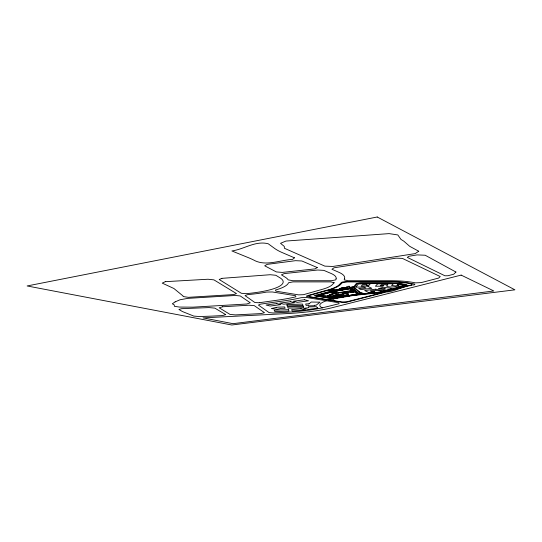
<?xml version="1.0" encoding="UTF-8"?>
<svg xmlns="http://www.w3.org/2000/svg" width="542" height="542" viewBox="0 0 542 542"><rect width="100%" height="100%" fill="white"/><g stroke="black" fill="none" stroke-linecap="round" stroke-linejoin="round"><path stroke-width="0.81" d="M343.404 289.489L347.056 288.825M335.491 290.79L334.719 290.587M336.88 290.641C337.178 290.092 337.273 290.505 337.957 290.539M336.541 290.322L337.002 290.39M336.826 290.383L336.115 290.363M336.372 290.634L335.891 290.431L336.663 290.485M336.352 290.41L336.704 290.58M340.701 289.672L341.833 289.801L333.953 290.749L335.478 290.912M341.128 289.408L342.971 289.794M340.647 289.658L341.548 289.726L340.572 289.543M341.575 289.889L341.04 289.523L341.833 289.774M335.234 290.512L335.505 290.763L335.058 290.654M336.087 290.695L335.749 290.498M335.911 290.607L335.213 290.566L335.688 290.498M337.348 290.356L337.652 290.18M337.991 290.363L337.503 290.316M340.234 289.923L339.712 289.753L340.606 289.862M339.475 289.868L338.946 289.895L339.556 290.031M341.026 289.523L341.27 289.76M334.068 292.883L334.76 292.971L334.353 292.775M337.226 295.722L339.339 295.885L339.245 296.42L334.258 297.185M332.741 292.578L332.449 292.7M330.335 292.375L329.997 292.375M331.365 292.531L331.738 292.605L331.013 292.646L331.433 292.666M344.902 289.34C344.109 289.828 345.552 289.414 344.488 289.137M347.171 287.626L346.995 289.11L347.707 289.049L346.65 288.181L334.97 290.092L330.085 289.401L331.04 288.974A59.349 12.236 -1.1 0 0 339.217 284.706L341.44 282.477A4.14 0.847 -2.1 0 1 346.189 281.65L388.987 281.637A38.048 7.331 -2.6 0 1 409.034 283.046L413.851 283.879A4.092 0.799 -3.1 0 1 413.736 284.97C406.649 284.164 390.03 294.428 383.661 291.46L400.172 287.253M381.893 292.307L381.351 292.375A7.405 1.409 -2.5 0 1 378.038 292.822L353.208 295.492L333.12 298.879L314.096 295.722L332.409 290.675C333.106 289.679 328.079 289.713 326.799 290.234L307.233 295.729A3.78 0.711 -1.5 0 0 307.592 296.65L341.826 302.246A3.625 0.65 -2 0 0 347.286 302.043L384.21 292.517L381.927 292.206M334.76 292.971L334.441 293.059M317.693 295.444C318.669 295.925 317.307 295.817 317.998 295.221L326.982 292.714L328.31 292.89M337.849 294.909L332.991 296.203L339.306 296.081L337.625 295.769L338.486 295.275M343.946 289.387L344.516 289.489M344.373 289.171L345.132 289.618M333.425 292.809L333.75 292.7M337.327 290.349L336.65 290.255M335.891 290.681L336.094 290.593M331.203 291.718L331.494 291.921L331.087 291.664M340.559 289.889L340.139 289.895M332.734 290.512L328.947 289.984L308.947 295.586L309.353 296.65L341.955 301.996L346.684 301.819L411.696 285.072L411.812 283.873L408.16 283.242A36.931 7.114 -2.6 0 0 388.722 281.881L347.212 281.894L342.259 282.755L340.288 284.719A60.46 12.466 -1.1 0 1 332.334 288.92L328.919 289.99M332.917 292.246L333.594 292.199M343.56 289.442L344.007 289.414M339.428 290.058L339.719 289.97M334.035 292.863L334.509 292.965M337.619 290.221L338.025 290.295M346.27 289.36L346.636 289.347M337.49 290.607L337.314 290.952L337.395 290.587M331.358 292.605L331.738 292.605L331.311 292.436M332.361 292.714L332.016 292.619M330.722 292.334L330.017 292.402L330.424 292.456M344.095 289.157L343.824 289.265M353.411 286.806L353.343 286.894A2.141 0.427 -2.2 0 1 352.422 287.213L349.942 287.639M330.349 292.484L330.003 292.524M338.675 292.971L345.518 291.752L347.205 292.043M338.73 294.482L345.572 293.276L347.259 293.561M353.33 291.25L348.831 291.393L352.652 290.668M353.011 287.89L351.9 288.046A4.234 0.827 -2.2 0 0 351.094 288.005L350.559 287.924M350.538 287.843L353.052 287.633M350.356 288.791L346.995 289.11M346.589 286.542L349.163 286.244L350.051 287.307M346.65 288.12L349.224 287.822L352.476 290.383L350.403 288.771M339.224 296.447L334.19 297.287L329.238 296.731L329.258 295.221M339.583 290.532L339.516 290.234M344.698 289.679L344.502 289.34M346.433 292.091L346.487 293.54L346.487 292.016M337.239 295.681L338.215 295.261M400.172 287.158L405.904 285.648A4.343 0.854 -3 0 0 405.944 284.496L404.061 284.171A31.646 6.098 -2.6 0 0 387.483 283.026L361.053 283.032A4.37 0.881 -2.4 0 0 355.911 283.961L354.041 286.386L349.678 287.551M332.808 292.165L332.449 292.233M331.718 291.671L331.054 291.738M331.934 291.914L331.379 292.043M333.012 292.111L332.348 292.179M338.147 295.261C338.296 294.834 336.704 294.408 336.06 294.828L336.006 293.324L338.432 293.703M326.487 300.763L324.902 301.311A47.608 8.333 -2.3 0 0 322.334 307.842A69.247 12.73 -0.9 0 1 284.123 312.409L273.114 312.978L269.083 312.612L258.439 305.071L260.695 304.103L283.358 300.959A86.307 17.358 -0.4 0 0 301.277 297.653L306.311 297.483L338.872 302.768L339.035 303.723L322.327 307.842M327.415 296L329.516 295.654M335.058 293.012L335.762 293.093C334.739 292.761 335.816 293.405 335.356 292.897M339.028 295.024L339.258 294.591L339.306 296.081M317.998 295.221L333.947 290.83L347.415 288.581C341.961 290.227 343.75 289.726 342.002 289.435M329.583 292.545L317.592 295.83L326.074 296.067L336.196 293.344L336.25 294.848L329.238 296.731M330.728 292.484L330.315 292.287M333.005 292.965L333.716 292.727M331.535 294.381L332.883 294.035M334.197 293.662L336.175 293.141M330.606 296.908L332.727 296.338L329.224 295.241M332.991 296.23L337.856 294.929M333.31 296.372L331.379 296.867L334.157 297.185M331.718 292.043L331.277 291.982M328.865 299.848L335.43 298.432A3.225 0.596 -1.8 0 1 330.918 298.54L331.386 298.601M331.819 291.725L331.372 291.826L331.27 291.332M332.043 291.969L331.535 291.928M333.12 298.906L336.568 298.215M334.766 298.296L339.387 297.443M335.722 290.688L336.115 290.681L335.566 290.532M341.453 289.726L341.013 289.597M347.239 287.971L335.525 289.963L330.573 289.496M339.387 297.416L344.285 296.603L331.765 298.385M334.936 290.986L342.375 289.645M350.356 288.703L333.818 291.501L338.784 292.68L352.476 290.383L350.295 288.703M338.98 289.923L339.434 289.855L338.953 289.936M345.051 291.406L345.491 291.345M350.911 290.431L352.442 290.18M339.163 294.699L346.765 293.649L347.442 294.157L346.643 294.191L347.91 295.16L342.28 296.054L338.75 294.543M346.602 293.527L342.768 293.744L345.518 291.752L345.572 293.276M325.437 297.334L329.543 296.684M325.871 297.409L327.558 297.151L331.182 297.958M329.983 296.752L327.747 297.111L332.341 298.147M338.648 295.322L340.227 295.065L344.726 296.128M330.159 298.12L331.182 297.978M331.494 298.344L355.518 294.428A4.37 0.827 -2.2 0 0 357.354 293.513L355.633 292.124M334.638 290.688L335.058 290.79M341.609 290.112L341.69 290.173M259.306 302.721L279.32 299.902A78.129 15.698 -0.4 0 0 295.925 296.779L295.553 295.729L272.362 291.969L266.63 292.07A67.235 13.99 -0.1 0 1 247.586 294.624L245.059 295.62L254.916 302.551L259.083 302.754M349.82 288.229A3.177 0.623 -2.2 0 1 352.971 288.595L359.658 293.947A3.062 0.576 -2.2 0 1 357.95 294.658L349.299 295.465L355.525 294.448A4.37 0.827 -2.2 0 0 357.354 293.486M371.907 292.904L366.04 293.378A2.575 0.488 -2.3 0 1 363.045 293.297L360.782 292.721A2.581 0.495 -2.3 0 1 360.43 292.572L354.746 287.958A4.803 0.948 -2.3 0 1 354.678 287.599L354.949 287.253L354.421 287.26M333.235 292.118L332.605 292.118M371.771 292.815L377.733 292.395A5.196 0.989 -2.5 0 0 380.626 291.955L405.111 285.546A3.259 0.637 -3 0 0 405.138 284.679L402.991 284.326A30.589 5.894 -2.6 0 0 387.225 283.249L360.843 283.263A3.279 0.664 -2.4 0 0 356.988 283.954L354.156 287.599A5.339 1.05 -2.3 0 0 354.224 287.998L359.929 292.612A3.096 0.589 -2.3 0 0 360.349 292.788L362.618 293.364A3.089 0.583 -2.3 0 0 366.202 293.459M347.307 288.744L350.071 288.493M350.959 292.382L353.56 292.165L352.585 291.4M350.809 288.303L355.491 292.036L356.595 291.921M347.361 292.768L354.746 292.172L356.677 293.689A3.333 0.63 -2.2 0 1 355.335 294.394M355.491 292.036L356.744 292.036M355.633 292.152L356.744 292.057M347.226 292.057L348.093 292.714L348.147 294.225L347.422 294.279L348.635 295.187L342.259 296.074M329.732 291.935L336.067 292.68M287.206 305.918L302.998 305.403M339.014 294.347L337.93 294.36M333.31 296.352L339.278 296.23L339.231 294.74M334.136 297.287L331.386 296.887M341.738 287.822L345.423 288.107M333.377 292.849L333.757 292.856M326.033 296.095L319.441 295.322L328.256 292.897M331.325 294.652L331.433 293.839M329.997 295.011L329.976 294.225M328.838 295.336L329.516 295.417M383.438 292.409L381.019 292.314A6.89 1.308 -2.5 0 1 377.937 292.727A92.16 15.4 -2.6 0 0 365.003 293.947A2.29 0.427 -2.3 0 0 364.156 294.082A3.327 0.63 -2.3 0 1 363.032 294.265L363.052 294.272M332.747 292.727L332.341 292.68L332.727 292.707M332.036 292.741L332.442 292.788M333.445 292.91L333.045 292.761M335.058 293.107L335.457 293.154M329.522 292.545L336.196 293.344M382.191 291.542L380.24 291.908A4.682 0.888 -2.5 0 1 378.939 292.158L378.689 292.192A4.682 0.888 -2.5 0 1 377.632 292.307M383.275 291.677L385.315 291.921M336.833 292.815L329.556 291.928M317.639 296.061L331.636 298.391A2.236 0.413 -1.8 0 0 334.773 298.317A92.668 15.488 -2.6 0 1 357.95 294.658M343.188 294.055L343.628 294.164M331.209 291.596L336.833 292.917M345.511 295.153L347.618 295.654M333.953 290.749L335.031 290.878M342.74 289.997L335.484 291.04L335.857 291.007M342.849 289.435L343.946 289.706M360.755 293.52L361.108 293.608A4.885 0.928 -2.3 0 0 362.747 293.839L363.113 293.981L360.782 294.157A4.079 0.766 -2.2 0 0 360.654 293.866L360.288 293.574M351.521 291.515L350.118 291.732L350.959 292.402M332.903 292.077L333.452 292.226M331.948 292.009L332.287 291.989M347.28 293.574L348.147 294.225M352.7 290.688L353.337 291.19M359.529 294.286L352.449 288.608A2.642 0.515 -2.2 0 0 349.834 288.33M287.226 305.973L286.732 304.59L302.544 304.076L302.964 305.403M349.163 286.244L349.224 287.822M344.272 289.57L343.398 289.36M342.652 289.848L342.273 289.753M329.753 294.286L329.672 295.099L329.644 294.32M316.684 296.149A4.302 0.813 -1.7 0 1 316.338 295.099M353.025 287.849A6.402 1.26 -2.3 0 1 353.059 287.673M336.108 278.791L335.85 279.841L331.501 280.722L292.761 280.722L288.168 279.848A67.235 13.99 -0.1 0 0 285.288 277.247L281.433 274.848L284.218 273.602L317.707 270.011L323.879 270.383L331.006 273.432A53.597 11.341 -1.1 0 1 336.108 278.791M317.775 308.093L308.229 309.502L303.669 308.351L308.561 307.714L308.405 306.935L316.359 306.677L317.768 308.113M344.57 278.595L344.197 279.841L348.059 280.715L390.023 280.715A42.229 8.137 -2.6 0 1 412.347 282.294L415.646 282.87L421.215 282.599L438.681 278.06L440.226 276.542L402.388 258.392L396.067 258.161L334.001 267.802L331.948 269.266L338.96 272.348A62.12 13.157 -1.1 0 1 344.57 278.595M355.938 287.077L364.163 287.097L365.965 287.992L358.668 288.486L360.918 289.55L371.819 288.337L368.004 286.433L368.316 286.169L361.148 286.142L362.476 284.835L366.914 284.814L366.358 285.485L368.987 285.336L370.233 283.859L358.445 283.92L355.979 287.077M377.618 283.812L375.416 286.237L382.442 286.196L383.587 285.681L380.355 285.695L381.209 284.78L387.93 284.74C381.168 288.398 403.695 286.84 404.068 285.139L398.221 284.591L397.049 284.902L398.959 285.16L395.518 285.973L391.568 285.465L393.37 283.723L377.618 283.812M334.136 282.748L332.253 284.726A52.181 10.745 -1.1 0 1 322.422 289.299L303.527 294.679L298.561 294.868L275.898 291.156L275.458 290.031A67.235 13.99 -0.1 0 0 288.527 282.761L292.87 281.894L330.85 281.887L334.136 282.748M455.937 272.043L453.701 274.232L447.922 275.743L444.901 275.776L407.306 257.389L408.953 256.264L417.116 254.896L425.172 255.235L455.937 272.043M294.448 257.809L292.524 259.415C280.465 260.065 266.888 266.068 255.458 260.939A156.313 33.34 1.7 0 0 247.911 257.464L231.888 250.953C244.137 249.273 255.302 240.472 268.222 243.764L274.482 248.324A111.632 29.336 -3.2 0 0 282.409 252.667L294.448 257.809M308.981 303.838L305.681 303.974L306.047 305.349L308.574 305.281L308.683 305.891L314.678 305.695L314.59 305.261L316.135 305.207L320.004 302.165L311.237 302.036L308.981 303.838M175.154 301.867L172.342 303.784L174.26 304.902L174.368 306.311L179.463 307.063L193.074 307.158L246.82 304.001L250.268 302.775L240.275 295.966L235.445 295.465L187.742 298.378L180.066 299.753L175.154 301.867M418.749 251.244L415.172 253.609L332.856 266.461L324.861 266.136L284.401 248.263L284.306 246.441L280.532 243.304L285.959 241.055L389.109 233.616L397.821 234.943L400.951 239.395L403.844 241.197L409.684 246.305L418.749 251.244M317.26 267.558L315.024 268.879L282.199 272.423L276.312 271.908L264.699 265.797L267.152 264.367L295.512 260.675L301.86 260.98L317.26 267.558M346.053 287.978L339.035 288.852L342.307 287.639L346.047 287.904M165.317 281.671L162.248 283.127L173.887 288.493L183.06 295.993L183.094 296.528L188.352 297.328L233.9 294.55L236.454 293.588L213.934 279.868L208.033 279.238L165.317 281.671M221.908 278.351L219.198 279.503L241.346 293.276L246.095 293.683A61.592 12.805 -0.1 0 0 279.875 277.741L275.824 275.275L270.173 274.719L221.908 278.351M225.723 314.617L222.606 315.566L211.556 316.128L199.483 316.555L193.819 316.094L182.329 311.508L178.928 309.435L181.712 308.669L209.009 307.592L214.856 308.134L225.723 314.617M222.66 306.772L219.205 307.788L230.038 314.435L235.472 314.895L261.075 313.588L264.462 312.666L254.225 305.613L248.893 305.214L222.66 306.772M375.789 289.191L364.671 290.559L368.58 292.45L374.759 291.616L371.866 291.596L370.41 290.878C377.293 289.868 385.003 291.935 391.866 288.351L383.126 287.246L378.634 288.683C393.235 287.761 380.437 291.081 375.789 289.191M338.757 290.532L338.757 290.532M461.147 275.099L331.724 307.815A77.912 14.336 -0.9 0 1 285.587 313.662L203.054 317.876L232.992 323.676L493.837 290.973L461.147 275.099M276.23 307.422L271.332 308.561L277.247 309.286L281.176 308.405L285.153 308.262L284.577 306.941L278.92 307.124A3.875 0.677 -1.1 0 0 276.23 307.422M377.232 216.996L27.1 285.959L231.827 325.004L514.9 289.821L377.232 216.996M348.777 295.553L343.994 296.332L349.698 295.769L348.777 295.553M276.759 303.554L266.054 305.031L270.228 306.054L280.898 304.59L276.759 303.554M290.62 301.637L279.652 303.154L283.771 304.204L294.692 302.7L290.62 301.637M304.496 299.719L293.256 301.271L297.321 302.341L308.547 300.817L304.496 299.719M300.973 308.703L291.664 309.611L292.219 311.047L305.492 309.861L300.973 308.703M303.263 306.325L287.578 306.833L288.195 308.168L303.581 307.666L303.263 306.325M288.446 309.712L274.137 310.166L274.923 311.603L289.035 311.149L288.446 309.712M329.482 295.16L329.428 294.374L329.482 295.16"/></g></svg>
